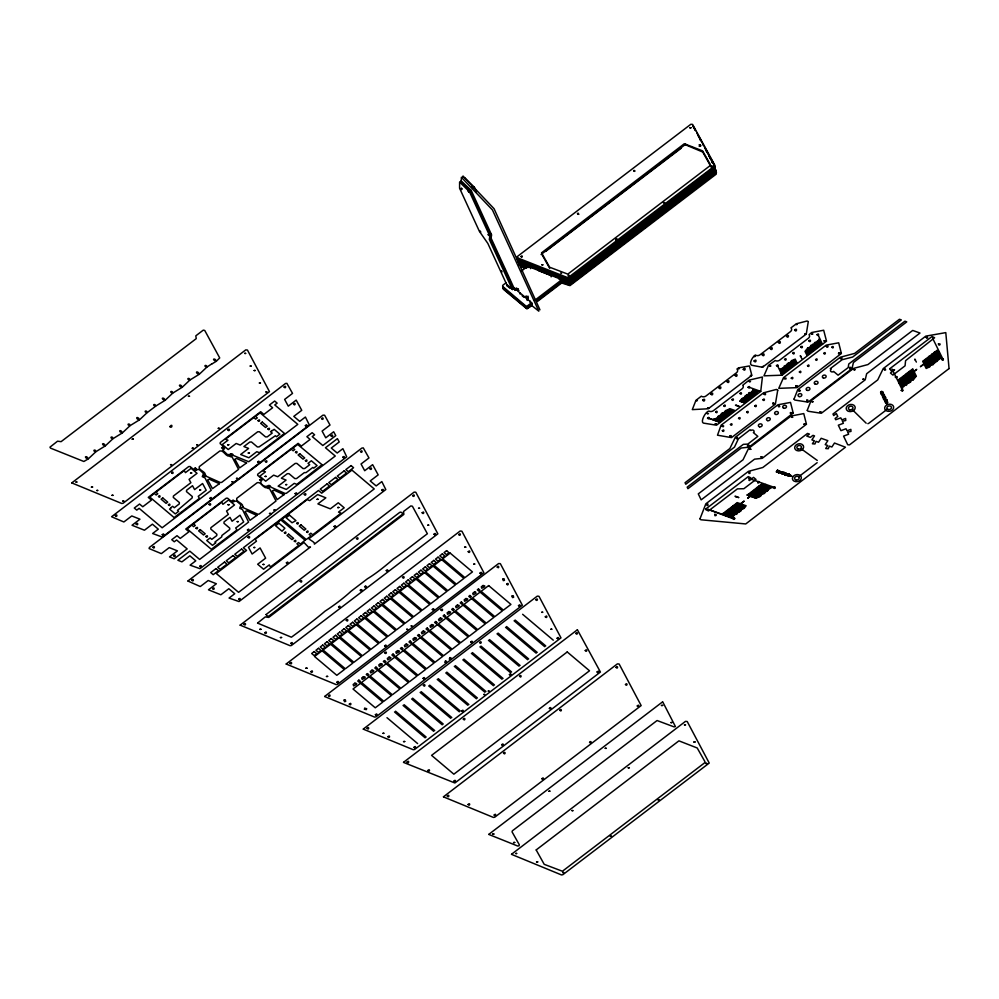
<?xml version="1.0" encoding="UTF-8"?>
<svg xmlns="http://www.w3.org/2000/svg" width="999" height="999" viewBox="0 0 999 999"><rect width="100%" height="100%" fill="white"/><g stroke="black" fill="none" stroke-linecap="round" stroke-linejoin="round"><path stroke-width="1.5" d="M517.332 259.216L517.22 258.516L517.519 259.553M541.883 254.258L542.282 253.521M710.751 166.333L702.759 152.035L685.814 144.942L684.465 145.13M271.516 514.06L199.987 568.681L190.097 565.159L195.779 560.826L189.86 555.819L181.918 561.875L177.872 560.264L189.822 551.148L199.625 559.428L248.601 522.09L242.52 509.627L239.71 508.216L241.009 504.82L236.551 501.048L234.478 501.298A1.923 1.498 -12.4 0 1 231.556 501.548L227.61 498.214L226.236 498.201L185.752 529.045L188.973 531.755L180.245 538.411L177.023 535.689L171.766 539.697L174.251 541.783L176.611 539.984L187.175 548.913L174.213 558.791L169.505 556.905L177.435 550.861L169.243 547.602L161.338 553.633L149.113 548.551L149.413 547.464L322.939 415.172L324.613 415.197L330.007 425.05L322.103 431.081L325.749 437.812L333.666 431.768L335.776 435.639L322.827 445.517L312.25 436.588L314.61 434.79L312.138 432.692L306.88 436.7L310.102 439.423L301.373 446.066L298.152 443.356L257.767 474.15L257.592 475.249L261.638 478.696A1.873 1.461 -12.4 0 1 261.189 480.944C258.903 482.829 264.473 487.949 267.295 486.101A1.873 1.461 -12.4 0 1 270.554 487L285.077 493.469L286.413 493.269L335.264 456.031L325.462 447.752L337.412 438.636L339.223 441.97L331.281 448.027L337.2 453.022L342.882 448.688L346.715 456.868L271.366 513.823M699.225 146.366L699.625 145.692M568.431 279.021L715.134 166.621M774.1 487.574L775.074 487.662L748.576 478.334M460.464 188.774L461.188 189.623M461.263 189.46L460.539 188.611M468.231 191.284L468.943 192.095M469.018 192.033L468.344 191.096M480.007 231.231L480.731 232.168L480.157 231.181M488.174 234.665L488.911 235.552M488.986 235.489L488.274 234.553M885.663 401.898L884.814 401.486L887.249 400.374L885.826 399.812L886.85 399.538L884.377 399.95L885.526 399.937L885.052 401.099L886.687 400.124M461.226 180.931L471.203 190.434L491.608 234.877L491.058 238.087L514.51 289.148M715.009 167.72L715.147 166.758M885.376 401.835L885.738 402.585M503.021 286.663L503.196 288.524L526.373 308.079L527.672 308.054L532.067 304.72L530.894 303.721M640.983 230.344L640.671 228.459L715.746 172.028L716.108 171.091L714.572 168.244M887.087 400.636L887.087 401.511M882.729 392.445C881.555 394.205 880.156 390.334 882.779 392.108M715.197 167.382L714.834 167.894M517.694 258.279L517.357 259.066M800.923 356.206L800.286 355.681L800.411 356.431M915.484 359.64L914.847 359.116L914.959 359.865M736.413 405.219L735.464 405.119L736.163 405.594M503.209 288.224L503.359 289.235L526.935 308.916L532.217 305.419L531.618 302.697L527.884 299.538M640.871 230.02L644.954 227.635M616.058 240.247L616.895 239.972M760.726 391.446L762.424 376.998L749.125 380.119L742.756 385.239A3.484 2.71 -12.4 0 1 742.057 388.823L713.398 410.676A3.484 2.71 -12.4 0 1 708.903 411.051C705.581 411.351 700.187 421.765 703.333 423.089L716.508 425.212L760.751 391.396L749.05 387.212M777.522 470.117L776.348 471.89L777.247 471.79L776.46 471.815L777.547 470.192L778.77 470.829L777.996 470.566M778.845 471.016L779.595 470.854L778.421 472.627L777.497 472.077L778.421 472.515L779.495 470.879M779.208 472.827L780.231 473.189L781.218 471.678L780.294 472.29L779.67 471.128L778.621 472.827M781.455 472.864L782.716 471.753L781.942 472.927C782.479 474.063 779.108 471.503 782.155 473.451M782.629 471.778L782.367 473.139M782.229 474.038L783.241 472.502M782.729 474.075L783.728 472.577L782.03 474.163L783.628 472.602M784.789 473.464L785.838 472.864L784.777 474.463L784.19 473.264M785.339 472.752L784.69 473.801L784.602 472.527M786.288 474.263L785.202 474.625M787.537 475.112L788.174 474.775M787.849 475.337L788.236 474.75L787.474 474.762M788.735 474.001L788.074 474.35M789.123 474.1L788.011 475.774L787.299 475.524M560.414 280.607L569.355 283.604L640.684 229.221M640.796 229.982L569.655 284.216L560.564 281.306M568.419 278.971L567.307 279.221L517.869 259.028M518.968 290.384L517.407 290.534L517.957 289.323M699.7 146.054L700.674 146.004M711.201 167.345L711.975 166.945M790.596 475.986C791.707 473.289 786.225 476.748 790.434 476.148M901.972 390.047L902.634 390.572L892.032 369.018M882.904 395.841L882.154 395.067L884.053 394.255L884.652 395.529L884.015 395.479C883.853 394.742 882.679 395.304 882.954 395.841L882.005 395.017M517.47 258.004L517.27 256.593L690.846 124.276L692.594 124.376L714.76 165.06L714.447 166.121L567.981 277.747L517.607 257.879M714.884 167.795L568.369 279.508L517.844 259.728L517.22 258.716M640.596 229.32L715.896 172.74L714.722 168.943M518.481 262.6L568.906 282.367L715.446 170.717L714.622 167.557M716.058 173.439L716.445 172.64L569.742 284.977L560.714 282.018M715.446 170.717L715.771 169.655M489.935 234.553L490.809 233.891L490.184 233.117M171.016 507.542L172.64 506.306L174.313 507.717L179.271 503.933L179.395 502.559L173.277 497.402L173.414 496.016L190.884 482.704L189.073 479.383L197.04 473.314L191.121 468.306L185.427 472.652L184.291 470.541L155.919 492.182L157.792 493.768L156.169 495.005L154.296 493.419L149.75 497.015L174.101 517.569L199.388 498.426L198.252 496.328L206.206 490.259L202.572 483.528L194.605 489.597L192.507 485.714L186.601 490.222L186.463 491.595L192.308 496.528L192.17 497.902L177.472 510.389L178.621 511.351L175.262 513.911L169.555 509.103L171.291 507.767M272.153 430.444L270.529 431.68L272.203 433.091L267.245 436.875L265.534 436.9L259.415 431.743L257.692 431.78L240.235 445.092L236.176 443.469L228.222 449.538L222.302 444.543L227.984 440.209L225.424 439.185L253.808 417.557L255.682 419.143L257.305 417.907L255.432 416.321L260.14 412.862L284.478 433.429L259.353 452.709L256.793 451.698L248.838 457.767L240.647 454.495L248.601 448.426L243.893 446.553L249.8 442.045L251.511 442.008L257.355 446.94L259.078 446.903L275.362 435.764L276.511 436.725L279.87 434.165L274.163 429.345L272.427 430.681M541.058 254.508L685.689 144.206M505.981 282.842L502.734 285.339L502.634 286.376L525.786 305.956L527.222 306.031L531.618 302.697M521.49 271.029L527.697 266.296L530.257 267.32L530.544 268.631M530.257 267.32L531.243 266.558M518.369 288.898L516.745 290.135L514.348 288.099L512.612 289.423L506.668 284.403L507.23 285.951M515.384 289.722L515.072 290.359M528.271 297.252L526.648 298.489L526.398 297.377L528.021 296.141M529.945 300.949L530.032 302.422M559.015 278.846L559.777 278.259M534.428 300.562L561.625 279.82L562.225 282.555L537.387 301.486M537.075 300.075L561.913 281.144L560.951 280.756M537.237 300.774L562.062 281.843L560.789 281.343M567.719 278.571L568.955 279.171L714.472 168.107M639.822 229.108L640.671 228.933M644.867 225.262L644.105 226.236M818.755 339.136L821.228 344.218M717.769 416.421L723.726 418.544M752.846 389.685L756.88 391.121M780.231 368.806L781.842 372.09M815.271 342.095L817.644 346.953M718.756 415.734L724.65 417.844M720.541 414.398L726.448 416.471M721.44 413.711L727.309 415.809M725.062 410.989L730.906 413.074M725.998 410.277L731.83 412.362M745.004 395.929L750.724 397.964M807.242 348.351L809.565 353.109M811.712 344.905L814.048 349.687M812.612 344.205L814.947 349.001M814.397 342.832L816.745 347.64M715.546 418.631L721.041 420.591M716.42 417.907L721.965 419.892M723.651 412.462L729.145 414.423M741.545 398.738L747.14 400.699M742.432 398.052L748.026 400.012M745.991 395.304L751.623 397.277M749.487 392.532L755.207 394.543M783.915 366.283L786.188 370.929M784.839 365.659L787.087 370.242M786.638 364.298L788.885 368.881M787.549 363.624L789.772 368.194M791.146 360.914L793.368 365.459M792.045 360.239L794.267 364.772M810.064 346.578L812.262 351.061M817.219 341.059L819.43 345.579M818.144 340.422L820.329 344.905M720.154 415.222L725.524 417.182M727.334 409.752L732.704 411.7M751.698 391.308L756.98 393.194M782.292 367.994L784.39 372.302M806.518 349.388L808.666 353.796M809.252 347.415L811.363 351.735M813.698 343.918L815.846 348.326M717.594 417.357L722.864 419.205M728.433 409.178L733.628 411.001M741.083 399.575L746.203 401.411M743.868 397.565L748.925 399.338M744.58 396.803L749.824 398.651M748.263 394.106L753.383 395.941M752.647 390.646L757.479 392.345M781.418 368.718L783.328 372.639M789.485 362.575L791.57 366.833M790.459 362.038L792.469 366.146M793.119 359.902L795.154 364.086M805.706 350.262L807.766 354.483M816.445 342.008L818.543 346.266M729.695 408.616L734.49 410.339M740.446 400.324L745.341 402.073M751.111 392.108L756.106 393.856M783.303 367.57L785.289 371.616M794.105 359.415L796.053 363.411M804.957 351.248L806.88 355.157M795.142 359.028L796.952 362.724M723.701 512.837L733.353 516.283M724.587 512.15L734.327 515.596M725.486 511.476L734.914 514.81M726.385 510.789L736.513 514.398M727.284 510.102L737.362 513.673M728.209 509.39L737.774 512.812M729.083 508.728L739.148 512.3M729.982 508.054L740.034 511.613M730.868 507.367L741.021 510.988M731.768 506.68L741.445 510.114M733.566 505.319L743.593 508.866M734.465 504.632L744.492 508.179M735.364 503.946L744.954 507.342M736.263 503.259L745.616 506.568M737.15 502.584L746.153 505.756M747.976 494.33L757.604 497.739M749.762 492.969L760.027 496.628M750.661 492.282L760.963 495.929M751.56 491.595L761.288 495.067M752.459 490.909L762.412 494.43M753.383 490.209L763.798 493.931M754.257 489.547L764.585 493.206M755.144 488.861L765.484 492.519M756.043 488.174L765.871 491.683M757.841 486.813L768.256 490.497M759.64 485.439L769.617 489.011M760.564 484.74L770.491 488.286M761.425 484.078L772.077 487.874M898.363 379.695L902.584 388.399M899.25 379.008L903.183 387.125M900.149 378.321L904.107 386.476M901.048 377.634L904.882 385.539M901.947 376.96L906.068 385.452M902.846 376.273L906.93 384.715M903.745 375.587L907.641 383.616M904.644 374.9L908.728 383.329M905.531 374.213L909.614 382.642M907.329 372.852L911.263 380.956M908.228 372.165L912.087 380.119M910.027 370.804L914.085 379.195M910.926 370.117L914.822 378.146M911.812 369.43L915.621 377.272M912.711 368.743L916.383 376.298M922.639 361.188L926.185 368.519M923.526 360.502L927.234 368.132M924.425 359.815L928.221 367.632M925.324 359.128L929.282 367.307M926.223 358.454L930.194 366.633M927.122 357.767L930.868 365.497M928.021 357.08L931.842 364.972M929.807 355.719L933.79 363.911M930.706 355.032L934.689 363.236M932.504 353.658L936.488 361.875M933.403 352.972L937.412 361.251M935.201 351.611L939.048 359.54M936.088 350.924L939.922 358.816M936.987 350.237L941.108 358.728M725.149 515.409L744.193 501.061L725.299 515.459M765.684 484.515L747.677 498.239L765.833 484.565M898.713 383.104L916.732 369.368L898.775 383.216M939.247 352.21L920.404 366.72L939.31 352.322M403.646 762.212L577.185 629.932M790.971 475.999L792.669 476.635M798.626 476.785L817.157 462.687M868.893 423.214L887.424 409.115M488.936 834.252L662.462 701.96M942.507 359.153L943.168 359.665L932.567 338.124M521.378 257.243L522.077 257.005M711.613 167.333L712.449 167.345M643.993 225.324L643.294 225.324M569.205 282.193L567.944 282.417M569.805 284.927L568.543 285.152M881.155 391.596L882.666 391.82M568.344 276.211L568.968 276.024M735.664 496.728L734.989 496.241L735.938 496.341M577.772 214.273L578.908 214.298M616.121 239.81L616.858 239.673M782.067 375.187L826.523 341.171L823.688 330.232L811.588 332.53L809.065 334.69A3.484 2.71 -12.4 0 1 808.366 338.274L779.707 360.127A3.484 2.71 -12.4 0 1 775.212 360.502L768.518 365.347L763.948 375.836L782.08 375.187L777.472 365.584M818.006 334.69L822.527 344.418M881.006 393.818L883.054 393.057M882.866 393.531L882.117 393.818M883.765 394.817L883.84 395.554M884.54 396.74L883.303 397.315C886.937 394.243 879.42 397.902 883.74 396.378L882.829 397.902L884.952 397.04M884.714 398.114L885.851 399.188L883.615 399.538L884.714 398.114L883.491 399.125M884.864 398.164L885.701 399.15L883.653 399.463M884.902 401.511L887 400.724M699.862 145.579L700.774 145.629M634.178 171.328L634.852 171.291M578.071 213.961C579.545 212.437 575.899 213.511 578.221 214.136M568.581 276.099C570.491 274.425 566.608 275.2 568.718 275.849M881.568 391.446L882.504 391.645M762.537 367.207L806.268 334.091L808.303 321.541L807.03 321.016L796.465 323.726L790.958 327.847A3.484 2.71 -12.4 0 1 790.446 331.618L760.039 354.795A3.484 2.71 -12.4 0 1 755.319 355.007C752.684 356.556 748.576 363.686 751.535 365.222L762.162 367.207L763.174 366.371L762.162 367.207M712.075 166.933L712.774 167.195M237.65 479.657L309.365 425L305.407 417.033L299.712 421.366L293.806 416.371L301.748 410.314L296.191 400.112L288.274 406.156L284.628 399.425L292.532 393.394L286.9 383.366L285.514 383.479L111.576 516.745L123.864 521.977L131.768 515.946L139.96 519.205L132.03 525.249L144.443 530.219L152.385 524.163L158.304 529.17L152.61 533.503L162.338 537.087L237.475 479.607M212.1 363.673L207.143 366.933C206.343 363.823 202.735 366.158 206.793 367.195L199.425 374.126C197.39 369.967 194.093 372.59 199.063 374.4L190.06 379.945C189.46 376.923 185.514 378.946 189.71 380.219L182.342 387.15C180.532 383.216 176.985 385.502 181.98 387.425L172.977 392.969C172.14 389.885 168.506 392.058 172.627 393.244L165.26 400.174C163.361 396.316 159.915 398.476 164.897 400.449L155.894 405.994C155.032 402.934 151.486 405.182 155.544 406.268L147.365 412.5C146.666 409.49 142.894 411.625 147.003 412.774L139.635 419.705C137.637 415.572 134.328 418.194 139.273 419.98L130.282 425.524C129.62 422.552 125.762 424.55 129.92 425.799L122.552 432.729C120.717 428.821 117.208 431.068 122.203 433.004L113.199 438.549C112.3 435.389 108.804 437.737 112.837 438.823L105.469 445.754C103.571 441.895 100.137 444.056 105.12 446.016L96.116 451.573C95.28 448.501 91.733 450.786 95.754 451.848L88.387 458.778C86.551 454.92 82.954 457.03 88.037 459.041L83.854 461.488L50.499 448.114L49.987 447.14L57.542 441.196L61.089 441.658L196.254 338.624L195.804 335.839L203.259 330.145L204.745 330.457L219.705 357.929L216.508 361.101C214.548 357.23 211.151 359.44 216.146 361.376L212.312 363.711M777.684 471.865L777.746 471.89M462.025 188.961L461.401 188.312M739.148 406.368L736.613 405.457L739.085 406.468M720.316 422.327L708.516 418.119L720.204 422.415M786.013 474.687L784.627 474.862L786.176 475.424L787.237 473.826L785.689 473.276L786.588 474.001L785.589 474.075M784.752 474.388L784.277 472.939L783.016 474.05L784.19 472.277L784.727 473.663M784.764 474.85L786.151 475.349M736.138 496.578L738.686 497.49M736.063 496.678L738.611 497.589M538.449 270.579L550.874 275.537L551.161 276.86M559.065 278.808L561.625 279.82M561.263 282.168L562.225 282.555M559.29 275.2L560.526 275.799M564.11 277.123L565.347 277.722M517.757 259.328L567.145 279.121M518.768 263.911L526.123 266.858M520.392 265.21L526.286 267.57M520.554 265.909L526.436 268.269M521.041 266.758L524.662 268.207M560.963 282.754L569.967 285.627L716.208 174.151L715.946 172.04M403.471 762.387L454.882 782.991L600.424 672.052L577.41 629.795M488.748 834.427L517.669 846.016L519.005 845.816L519.343 844.804L512.037 831.842L512.375 830.831L657.08 720.529L674.038 726.872L675.436 726.56L662.687 701.822M560.564 272.989L561.613 273.426M886.937 401.248L887.899 402.335L885.638 403.184L885.589 402.335M205.22 474.8C206.106 471.703 197.665 469.942 199.276 466.645L219.805 450.999C223.639 449.7 225.524 456.78 229.645 456.181A1.873 1.461 -12.4 0 0 231.219 456.755L232.255 457.23L238.549 469.355L221.728 482.355L220.392 482.554L205.869 476.086A1.873 1.461 -12.4 0 0 205.432 474.95M242.707 506.456C243.619 503.321 235.177 501.66 236.751 498.301L257.28 482.654C261.114 481.356 262.999 488.436 267.12 487.837A1.873 1.461 -12.4 0 0 268.694 488.411L269.73 488.886L276.024 501.011L259.203 514.01L257.942 514.235L243.344 507.742A1.873 1.461 -12.4 0 0 242.919 506.605M788.898 476.211L790.434 476.198L788.848 476.098M517.957 261.076L568.681 280.919L715.147 169.306L714.884 167.195M539.947 309.827L494.068 208.716L463.024 176.024L462.837 177.347M880.831 392.894L882.691 392.532L880.806 392.807M800.761 448.501L817.282 460.452M527.809 297.789L526.086 295.954L526.398 297.377M526.648 298.489L517.981 291.184C518.906 289.385 514.435 285.614 516.745 290.135M522.115 295.729L524.088 297.402M530.968 303.221L531.905 304.008L527.509 307.342L526.223 307.367L502.922 287.687M531.043 304.433L532.217 305.419M531.443 305.269L538.811 311.176L492.445 209.952L461.401 177.26L461.226 181.631M508.179 286.763L510.177 288.436M522.627 614.285L553.271 640.172M515.097 620.029L545.754 645.916M514.085 620.804L544.73 646.69M506.568 626.535L537.212 652.422M505.544 627.31L536.188 653.196M498.026 633.054L528.671 658.94M497.002 633.828L527.647 659.715M489.485 639.56L520.129 665.446M488.461 640.334L519.105 666.221M480.944 646.078L511.588 671.965M479.92 646.84L510.564 672.727M472.402 652.584L503.046 678.471M471.378 653.358L502.022 679.245M463.861 659.09L494.505 684.977M462.837 659.864L493.494 685.751M455.319 665.609L485.964 691.495M454.295 666.383L484.952 692.27M446.778 672.115L477.422 698.001M445.754 672.889L476.411 698.776M438.236 678.633L468.881 704.52M437.225 679.407L467.869 705.282M429.695 685.139L460.339 711.026M428.683 685.913L459.328 711.8M421.153 691.645L451.798 717.532M420.142 692.419L450.786 718.306M412.612 698.164L443.256 724.05M411.6 698.938L442.245 724.824M404.071 704.67L434.715 730.556M403.059 705.444L433.703 731.33M395.529 711.188L426.173 737.075M394.518 711.962L425.162 737.836M386.988 717.694L417.632 743.581M465.372 178.509L464.86 178.147L474.188 187.175L476.523 191.995M472.49 187.088L471.953 186.563L473.626 188.262L473.026 187.612M517.981 261.663L568.831 281.631L715.296 170.005L715.034 167.894M852.06 409.39L866.158 423.189M473.951 186.913L474.612 187.837M692.806 125.612L695.379 130.295M527.472 300.037L527.41 299.001M470.217 189.66L470.841 190.434M461.238 188.287L461.863 189.061M489.835 233.554L490.447 234.34M788.723 475.899C790.184 474.3 790.371 474.026 788.735 476.036M693.031 126.236L695.466 130.694M541.97 254.595L544.393 258.878M544.867 259.74L549.712 268.306M881.755 394.193L883.241 394.293L883.116 392.932L880.856 393.781L881.867 394.143M696.99 133.229L701.048 140.709M701.847 142.145L703.483 145.18M704.283 146.616L709.34 155.931M709.902 156.93L710.489 158.029M711.051 159.041L713.348 163.274M713.898 164.286L714.485 165.384M697.889 135.115L699.525 138.137M700.324 139.573L701.136 141.109M702.747 144.043L703.571 145.579M705.194 148.551L707.142 152.135M707.704 153.134L708.291 154.233M708.853 155.232L709.427 156.331M709.989 157.343L713.436 163.674M713.998 164.685L715.222 167.095M699.675 138.836L700.486 140.322M706.156 150.749L707.304 152.847M709.59 157.043L710.152 158.092M710.726 159.141L711.3 160.19M711.875 161.239L712.437 162.288M713.586 164.385L714.16 165.434M714.735 166.483L714.984 168.594L568.531 280.207L517.519 260.027M708.603 155.644L709.165 156.693M709.74 157.742L710.314 158.791M711.613 161.601L712.187 162.65M714.647 169.231L715.371 170.554M715.796 171.328L716.37 172.377M915.259 360.04L916.383 362.075M883.378 395.629L882.666 395.229L883.029 395.854M885.451 400.062L884.989 401.223M800.699 356.606L801.822 358.641M492.882 243.906L494.58 247.615M497.977 255.007L499.675 258.704M504.208 268.569L506.468 273.501M506.98 274.613L507.492 275.736M509.028 279.083L509.54 280.195M510.064 281.318L510.576 282.43M510.851 283.042L511.301 284.028M513.236 288.936L490.184 238.749L490.709 235.452L470.329 191.096L460.564 181.418L460.352 182.293M512.375 289.598L489.323 239.423L489.872 236.201L469.468 191.758L459.602 182.068L459.59 188.237L479.37 231.293L487.849 243.444L507.529 286.301M501.56 270.754L502.072 271.865M527.547 299.076L527.922 300.424L527.522 297.827L527.822 299.151M527.484 299.038L527.847 300.387L527.335 297.989M527.297 298.901L527.647 300.262L527.16 298.264M527.21 298.788L527.547 300.162M527.172 298.713L527.497 300.1M681.306 148.152L545.629 251.436M527.697 266.296L527.984 267.607M527.897 299.101L527.859 297.677M519.842 292.744L520.129 294.068M514.897 288.561L515.259 290.234M514.348 288.099L514.635 289.423M527.197 298.189L527.46 299.575L527.235 298.114M527.397 297.927L527.622 299.3M527.46 297.877L527.684 299.25L527.522 297.827M518.993 264.922A4.558 1.461 52.7 0 1 519.08 265.235M803.358 445.729A4.52 3.521 -12.4 0 1 798.676 450.886A4.52 3.521 -12.4 0 1 795.391 445.704A4.52 3.521 -12.4 0 1 803.009 445.167M800.723 475.986A4.52 3.521 -12.4 0 1 797.214 481.643A4.52 3.521 -12.4 0 1 792.731 477.135A4.52 3.521 -12.4 0 1 800.236 475.499M868.306 423.564A1.936 1.511 -12.4 0 1 867.844 423.676M847.814 411.014A4.558 3.546 -12.4 0 1 848.888 404.895A4.558 3.546 -12.4 0 1 855.206 407.817A4.558 3.546 -12.4 0 1 848.488 411.326M885.701 410.352A4.558 3.546 -12.4 0 1 888.136 404.37A4.558 3.546 -12.4 0 1 893.568 408.229A4.558 3.546 -12.4 0 1 886.288 410.764M734.54 518.531L733.828 518.968L707.979 509.34L734.54 518.568M203.659 473.538L202.273 476.66L205.02 477.922L211.226 490.309L162.138 527.772L139.123 508.329L136.763 510.127L134.291 508.041L139.548 504.033L142.77 506.755L151.486 500.099L148.277 497.39L188.674 466.595L190.047 466.508L194.081 469.892A1.923 1.498 -12.4 0 0 197.003 469.717L199.163 469.443L203.659 473.588M223.114 450.549L227.61 454.695L229.82 454.445A1.873 1.461 -12.4 0 1 233.079 455.344L248.726 461.738L297.789 424.375L274.775 404.932L277.135 403.134L274.663 401.036L269.405 405.045L272.615 407.767L263.898 414.41L260.677 411.7L220.292 442.495L220.117 443.593L224.163 447.04A1.873 1.461 -12.4 0 1 223.714 449.288L223.127 450.499M71.766 482.904L121.703 503.459L123.052 503.271L269.468 391.62L247.44 350.037L245.754 349.887L71.766 482.904M187.962 581.056L200.287 586.538L208.204 580.506L216.383 583.766L208.466 589.81L220.866 594.78L228.821 588.723L234.74 593.731L229.046 598.064L239.023 601.548L310.477 546.965L308.629 547.39L303.983 542.482L238.574 592.332L216.296 573.513L246.553 550.449L243.344 547.739L318.469 490.459L321.69 493.181L351.948 470.117L374.225 488.936L308.841 538.773C310.289 540.247 315.497 542.482 314.385 544.13L385.801 489.56L381.83 481.593L376.148 485.926L370.229 480.931L378.171 474.875L372.627 464.672L364.697 470.716L361.051 463.986L368.968 457.954L363.274 447.902L361.888 448.076L187.974 580.943M219.368 483.703L212.487 488.661L207.667 479.92L209.291 479.183L219.368 483.703M240.147 625.137L290.085 645.691L291.421 645.491L437.849 533.841L415.784 492.22L414.135 492.12L240.147 625.137M246.578 462.962L239.648 467.894L234.877 459.178L236.501 458.441L246.578 462.962M256.855 515.372L249.975 520.317L245.142 511.575L246.778 510.839L256.855 515.422M257.592 623.114L291.421 637.212C302.647 628.883 314.036 620.541 325.075 611.138C333.753 605.494 343.531 598.239 350.911 591.371L367.457 578.758C376.361 573.364 385.414 565.896 393.306 559.178C405.369 550.986 416.171 542.132 427.372 533.753L412.387 506.218L410.839 505.931L403.496 511.513L403.883 514.385L268.731 617.419L265.272 616.907L257.592 623.064M284.066 494.617L277.185 499.575L272.352 490.834L273.988 490.097L284.066 494.68M286.201 664.035L336.139 684.59L337.475 684.39L483.903 572.739L461.9 531.206L460.177 531.018L286.201 663.973M324.675 696.528L374.613 717.082L375.949 716.882L522.365 605.232L500.337 563.648L498.601 563.548L324.687 696.415M363.299 729.145L413.236 749.712L414.573 749.512L560.988 637.861L538.961 596.278L537.275 596.141L363.311 729.045M443.456 796.865L493.394 817.419L494.73 817.219L641.158 705.581L619.13 663.998L617.382 663.885L443.456 796.815M511.525 854.357L561.463 874.924L562.812 874.724L709.228 763.074L687.2 721.49L685.451 721.39L511.538 854.257M949.05 368.569L849.487 444.892L847.726 444.767L843.568 436.113L848.651 434.215L847.664 432.167L850.986 431.406L850.873 429.358L847.015 430.806L846.028 428.758L840.946 430.656L838.323 425.199L843.406 423.301L842.419 421.253L845.753 420.492L845.629 418.444L841.77 419.892L840.783 417.844L835.713 419.742L835.102 418.481L837.761 416.446L836.363 413.536L833.703 415.559L832.966 414.023L877.721 379.907L883.241 368.581L925.786 336.139L945.791 332.617L949.05 368.569M699.974 518.906L700.861 519.767L745.741 523.951L845.454 447.215L834.49 443.032L831.867 447.003L829.37 446.116L828.246 448.738L825.711 448.539L827.709 445.517L825.211 444.63L827.834 440.659L821.178 438.274L818.543 442.245L816.058 441.358L814.934 443.981L812.387 443.781L814.385 440.759L811.887 439.872L814.522 435.901L812.974 435.339L810.314 437.375L806.767 436.101L809.415 434.078L807.542 433.404L762.824 467.495L748.438 471.353L705.856 503.796L699.987 518.818M880.594 392.332L881.068 391.608L880.594 392.282M541.595 252.872L549.6 267.208L567.807 274.126L710.127 165.634L710.401 164.673L702.584 150.849L684.315 143.731L541.595 252.797M536.201 849.987L544.205 864.322L562.412 871.24L704.732 762.749L704.969 761.725L697.215 747.989L678.92 740.846L536.201 849.912M75.974 482.067L77.123 482.042L75.999 481.98M91.433 487.125L92.57 487.05L91.433 487.125M96.816 490.521L97.952 490.447L96.816 490.472M112.05 495.342L113.187 495.317L112.075 495.254M115.36 515.671C117.133 518.256 117.782 512.986 115.36 515.671M122.877 501.086L124.013 501.061L122.889 500.986M132.218 439.198L133.367 439.123L132.218 439.198M136.189 524.113C138.249 526.598 138.312 521.416 136.189 524.113M152.847 547.327C154.508 549.9 155.382 544.755 152.859 547.24M158.504 496.491C160.489 499.05 160.652 493.756 158.504 496.491M162.25 534.677C164.036 537.275 164.673 532.005 162.25 534.677M169.855 426.673C172.477 429.233 172.765 422.54 169.867 426.61M168.406 504.857C170.592 507.28 170.305 502.222 168.419 504.782M170.567 464.722L171.716 464.697L170.592 464.635M171.603 472.789C173.838 475.262 173.351 470.079 171.603 472.789M173.676 555.769C175.587 558.279 175.861 553.196 173.689 555.694M188.461 396.316L189.61 396.241L188.474 396.266M187.15 528.946L211.338 549.275L236.863 530.082L235.727 527.984L243.694 521.915L240.047 515.184L232.08 521.253L229.982 517.37L224.076 521.878L223.938 523.251L229.782 528.184L229.645 529.557L221.89 535.476L221.753 536.85L214.947 542.045L215.821 542.782L212.462 545.342L206.756 540.521L210.115 537.962L211.788 539.373L216.746 535.601L216.883 534.215L210.764 529.058L210.889 527.684L228.359 514.373L226.548 511.038L234.515 504.97L228.596 499.975L222.902 504.308L221.766 502.197L193.394 523.838L195.267 525.424L193.644 526.66L191.771 525.074L187.15 528.946M190.547 473.076L191.683 473.002L190.547 473.076M192.27 448.251L193.219 448.189L192.27 448.251M191.796 580.219C193.556 582.767 194.256 577.609 191.808 580.144M196.766 444.83L197.715 444.767L196.766 444.792M195.979 528.146C197.765 530.719 198.501 525.449 195.979 528.146M199.725 490.022L200.861 489.997L199.75 489.935M199.738 566.346C201.511 568.893 202.185 563.686 199.75 566.258M205.881 536.513C207.567 539.073 208.516 533.903 205.894 536.438M209.091 504.445C210.851 507.03 211.513 501.785 209.091 504.445M209.952 498.314C211.988 500.774 212.175 495.641 209.965 498.239M212.625 588.673C214.523 591.208 214.835 586.038 212.637 588.598M218.269 428.359L219.418 428.334L218.294 428.271M227.847 429.92C229.545 432.492 230.319 427.36 227.859 429.832M227.647 444.792L228.783 444.73L227.647 444.792M228.022 504.732L229.171 504.67L228.022 504.732M232.043 481.843L232.992 481.78L232.043 481.805M232.405 500.524L233.629 500.449L232.405 500.524M236.526 478.421L237.475 478.359L236.538 478.384M237.2 521.678L238.336 521.653L237.225 521.59M244.705 353.446L245.854 353.421L244.73 353.346M240.896 507.692L242.108 507.667L240.921 507.592M238.686 599.238C240.534 601.81 241.046 596.49 238.686 599.238M250.212 366.084L251.348 366.059L250.225 365.996M248.264 453.022L249.413 452.947L248.264 453.022M243.981 624.3C245.742 626.897 246.403 621.628 243.981 624.3M247.44 529.982C249.4 532.479 249.675 527.36 247.452 529.895M248.039 537.35C249.738 539.91 250.624 534.727 248.052 537.275M254.158 370.567L255.294 370.504L254.158 370.529M253.833 547.552L254.982 547.477L253.846 547.502M258.017 420.629C259.84 423.176 260.502 417.957 258.017 420.629M259.39 383.029L260.527 382.967L259.39 382.992M257.655 461.963C259.59 464.473 259.84 459.353 257.667 461.875M259.615 479.782L260.839 479.707L259.615 479.782M265.971 391.995L267.108 391.97L265.996 391.908M259.815 629.345L260.951 629.283L259.815 629.345M265.334 461.575C267.045 464.123 267.869 458.966 265.347 461.488M265.122 476.448L266.271 476.423L265.147 476.361M263.012 564.497L264.161 564.472L263.037 564.398M267.919 428.996C269.58 431.568 270.492 426.423 267.932 428.921M268.107 486.95L269.318 486.875L268.107 486.95M264.81 632.754C266.633 635.314 267.257 630.057 264.81 632.754M266.096 614.597L267.507 616.171L268.968 616.033L402.16 514.51C403.471 513.349 400.811 511.426 399.687 512.412L266.121 614.497M269.518 513.498L270.467 513.436L269.518 513.498M274.001 510.077L274.95 510.014L274.001 510.077M284.091 387.038C285.864 389.635 286.513 384.365 284.091 387.038M281.93 519.18L306.243 539.497L311.064 536.013L309.178 534.428L310.801 533.191L312.687 534.777L341.059 513.149L338.499 512.125L344.193 507.792L338.274 502.797L330.319 508.853L317.882 503.896L325.849 497.839L317.657 494.567L309.69 500.636L307.143 499.612L281.93 519.18M280.432 637.574L281.568 637.499L280.432 637.574M285.739 484.677L286.888 484.602L285.751 484.627M284.403 532.729C286.201 535.314 286.738 530.082 284.403 532.729M286.388 562.874C288.174 565.397 288.911 560.227 286.401 562.799M293.544 404.17C295.254 406.718 296.104 401.586 293.556 404.083M295.504 452.285C297.252 454.882 297.927 449.612 295.504 452.285M295.13 493.618C296.765 496.203 297.752 491.033 295.142 493.531M290.022 663.199C291.845 665.759 292.507 660.526 290.022 663.199M290.871 643.319C292.695 645.903 293.231 640.659 290.871 643.319M294.293 541.096C296.316 543.556 296.453 538.486 294.305 541.021M296.666 523.376C298.526 525.924 299.151 520.591 296.666 523.376M300.224 581.43C302.272 583.94 302.247 578.758 300.224 581.43M305.357 425.599C307.267 428.109 307.767 422.864 305.357 425.599M304.283 494.48C306.106 497.04 306.705 491.745 304.283 494.48M305.394 460.651C307.093 463.211 307.879 458.116 305.407 460.576M305.032 540.172L300.412 544.13L298.526 542.544L296.915 543.781L298.788 545.367L270.417 567.007L269.268 564.897L263.586 569.23L257.667 564.235L265.622 558.166L260.09 547.952L252.135 554.02L248.489 547.29L256.443 541.221L255.307 539.123L280.844 519.93L305.032 540.172M306.568 531.743C308.329 534.328 308.991 529.058 306.568 531.743M305.856 668.244L307.005 668.181L305.856 668.244M310.864 671.653C312.637 674.225 313.374 668.918 310.864 671.653M317.083 499.338L318.231 499.263L317.095 499.288M321.578 418.693C323.639 421.141 323.713 416.046 321.591 418.618M322.04 464.71L296.828 484.378L294.268 483.354L286.313 489.423L278.122 486.151L286.089 480.082L281.368 478.209L287.275 473.701L288.998 473.663L294.83 478.596L296.553 478.558L304.308 472.639L306.031 472.602L312.837 467.42L313.711 468.156L317.07 465.596L311.363 460.776L308.017 463.336L309.678 464.747L304.72 468.531L303.009 468.568L296.89 463.399L295.167 463.436L277.71 476.748L273.651 475.124L265.697 481.193L259.777 476.198L265.459 471.865L262.912 470.841L291.283 449.213L293.169 450.799L294.78 449.562L292.907 447.977L297.727 444.493L322.04 464.71M331.019 435.826C332.842 438.336 333.516 433.166 331.031 435.751M326.486 676.473L327.622 676.398L326.486 676.473M328.496 695.704C330.507 698.201 330.694 692.956 328.496 695.704M334.091 526.523C335.951 529.058 336.363 523.913 334.103 526.436M337.699 507.554L338.848 507.492L337.699 507.554M342.832 457.255C344.505 459.827 345.367 454.695 342.844 457.167M338.574 606.955C340.534 609.44 340.809 604.358 338.586 606.88M336.925 682.217C338.986 684.715 339.073 679.482 336.925 682.217M346.266 620.329C348.139 622.864 348.564 617.719 346.278 620.254M349.325 704.145C350.986 706.73 351.873 701.56 349.338 704.07M356.468 538.561C358.166 541.121 358.941 536.001 356.481 538.473M360.527 451.598C362.287 454.158 362.987 448.976 360.539 451.523M369.967 468.731C371.765 471.316 372.315 466.046 369.967 468.731M367.12 728.321C368.881 730.906 369.543 725.661 367.12 728.321M381.793 490.159C383.504 492.707 384.353 487.562 381.805 490.072M375.387 714.71C377.247 717.257 377.797 712.05 375.387 714.71M386.276 570.591C388.211 573.114 388.424 568.006 386.288 570.516M384.615 645.854C386.338 648.463 387.113 643.169 384.615 645.854M384.74 652.822C386.551 655.332 387.3 650.224 384.752 652.747M382.954 733.366L384.103 733.291L382.967 733.316M387.949 736.775C389.585 739.347 390.522 734.203 387.962 736.688M402.51 577.447C404.133 580.044 405.144 574.862 402.522 577.372M406.705 629.37L407.654 629.358L406.718 629.295M403.571 741.595L404.72 741.52L403.571 741.595M412.712 495.679C414.473 498.276 415.134 493.007 412.712 495.679M411.188 625.961L412.137 625.936L411.213 625.874M407.08 762.075C408.791 764.622 409.665 759.49 407.093 762M418.581 508.316L419.73 508.241L418.593 508.266M414.011 747.339C415.846 749.912 416.446 744.605 414.011 747.339M422.152 512.812C423.863 515.359 424.737 510.227 422.165 512.724M427.759 525.262L428.908 525.187L427.772 525.212M423.089 678.358C424.85 680.943 425.524 675.661 423.089 678.358M423.364 685.451C425.299 687.949 425.661 682.829 423.376 685.376M433.978 534.24C435.876 536.75 436.376 531.505 433.978 534.24M432.317 609.49C434.39 611.987 434.428 606.78 432.317 609.49M427.909 770.529C429.595 773.101 430.444 767.944 427.922 770.441M440.984 609.952C442.694 612.549 443.481 607.255 440.984 609.952M447.29 796.041C449.051 798.626 449.712 793.356 447.29 796.041M458.753 534.577C460.576 537.125 461.238 531.905 458.753 534.577M453.971 781.093C455.994 783.616 456.043 778.408 453.971 781.093M464.635 547.215L465.771 547.14L464.635 547.215M461.713 710.976C463.511 713.561 464.073 708.328 461.713 710.976M468.206 551.71C469.88 554.295 470.704 549.125 468.219 551.623M463.324 719.205C465.084 721.753 465.809 716.583 463.336 719.118M470.791 641.995C472.589 644.58 473.151 639.323 470.791 641.995M473.813 564.16L474.95 564.085L473.826 564.11M468.119 804.482C469.867 807.067 470.541 801.822 468.119 804.482M480.019 573.126C481.893 575.661 482.492 570.404 480.019 573.126M479.607 642.569C481.53 645.104 481.993 639.81 479.607 642.569M483.803 694.492L484.752 694.442L483.803 694.455M488.286 691.071L489.235 691.021L488.286 691.033M497.227 567.07C499.475 569.517 499.063 564.335 497.227 567.07M492.744 834.103L493.881 834.028L492.744 834.103M494.18 815.059C496.153 817.607 496.328 812.324 494.18 815.059M506.68 584.203C508.391 586.8 509.178 581.505 506.68 584.203M501.673 744.73C503.321 747.314 504.22 742.145 501.685 744.655M503.533 753.159C505.294 755.706 506.006 750.561 503.546 753.084M521.128 256.418L522.277 256.343L521.128 256.418M509.415 674.612C511.426 677.122 511.625 671.865 509.415 674.612M518.493 605.631C520.342 608.166 520.966 602.859 518.493 605.631M513.573 842.557L514.71 842.482L513.573 842.557M519.567 676.323C521.565 678.858 521.678 673.626 519.567 676.323M515.734 853.533L516.883 853.458L515.746 853.483M541.957 264.86L543.106 264.785L541.97 264.81M535.851 599.7C537.612 602.285 538.274 597.027 535.851 599.7M541.733 612.337L542.869 612.262L541.733 612.287M536.563 861.975L537.712 861.9L536.563 861.975M545.304 616.82C547.415 619.293 547.452 614.048 545.304 616.82M541.883 778.696C543.731 781.243 544.28 776.011 541.883 778.696M550.911 629.283L552.047 629.258L550.924 629.183M549.375 708.366C551.123 710.901 551.898 705.769 549.388 708.291M548.988 791.233L550.124 791.158L548.988 791.183M557.117 638.249C559.19 640.746 559.078 635.614 557.117 638.249M559.777 710.289C561.8 712.737 561.975 707.617 559.79 710.202M562.624 872.552L563.773 872.477L562.637 872.502M575.811 633.453C577.522 636.001 578.384 630.856 575.824 633.366M571.977 810.651L573.126 810.626L572.002 810.564M585.252 650.574C587.275 653.121 587.3 647.864 585.252 650.574M589.585 742.332C591.333 744.929 592.02 739.647 589.585 742.332M597.077 672.002C598.826 674.537 599.675 669.33 597.09 671.927M615.721 239.073L616.87 238.998L615.721 239.073M605.232 748.351L606.368 748.326L605.244 748.263M610.327 836.188L611.475 836.113L610.339 836.138M616.021 667.407C617.994 669.954 618.156 664.697 616.021 667.407M633.616 170.667L634.752 170.642L633.641 170.567M625.461 684.54C627.422 687.012 627.697 681.93 625.474 684.465M628.221 767.781L629.37 767.707L628.221 767.781M637.275 705.968C639.348 708.453 639.385 703.271 637.275 705.968M663.423 202.71L664.56 202.635L663.423 202.71M658.029 799.824L659.178 799.749L658.041 799.774M661.475 705.481L662.612 705.406L661.475 705.481M689.859 127.785L690.996 127.722L689.859 127.785M670.916 722.602L672.052 722.577L670.941 722.514M699.312 144.917L700.449 144.892L699.325 144.818M684.465 724.899L685.614 724.837L684.477 724.862M696.178 400.587L697.389 400.562L696.203 400.487M711.126 166.346L712.262 166.271L711.126 166.346M693.918 742.032L695.054 741.957L693.918 742.032M707.292 413.636L708.503 413.561L707.292 413.586M707.579 408.191L708.791 408.116L707.592 408.141M707.529 418.181C709.352 420.704 710.002 415.547 707.542 418.106M715.259 423.838L716.483 423.813L715.284 423.738M715.634 412C717.569 414.523 717.819 409.403 715.646 411.925M705.731 763.461L706.867 763.386L705.744 763.411M722.339 430.694C724.038 433.266 724.812 428.134 722.352 430.619M723.738 405.819C725.823 408.304 725.923 403.034 723.738 405.819M730.444 424.513C732.267 427.072 732.879 421.828 730.444 424.513M731.855 399.65C733.478 402.235 734.44 397.053 731.867 399.563M738.161 368.581L739.385 368.556L738.186 368.481M738.548 418.331C740.359 420.891 740.996 415.634 738.548 418.331M739.959 393.469C741.932 396.004 742.095 390.746 739.959 393.469M746.665 412.15C748.376 414.735 749.125 409.578 746.678 412.075M748.064 387.287C749.75 389.86 750.561 384.74 748.076 387.212M749.275 381.618L750.499 381.543L749.287 381.568M750.474 375.499L751.211 375.936L751.772 375.124L749.4 365.959L738.648 367.869L736.95 369.018A3.484 2.71 -12.4 0 1 736.438 372.789L706.031 395.966A3.484 2.71 -12.4 0 1 701.31 396.191L695.928 400.362L692.295 409.627L708.303 408.766L751.685 375.424L750.474 375.499M749.6 449.325L750.823 449.25L749.6 449.325M754.058 356.468L755.281 356.381L754.058 356.468M754.769 405.969C756.63 408.529 757.13 403.259 754.769 405.969M758.154 391.146L759.365 391.071L758.166 391.096M761.001 456.93L762.225 456.905L761.026 456.83M762.874 399.8C764.797 402.297 765.172 397.165 762.886 399.712M769.73 366.034L770.941 365.959L769.73 365.984M776.46 365.634C778.171 368.206 778.933 363.074 776.473 365.559M781.131 373.638L782.342 373.564L781.131 373.638M784.577 359.453C786.388 362.025 786.987 356.73 784.577 359.453M791.27 378.146C793.181 380.669 793.681 375.412 791.27 378.146M792.682 353.271C794.605 355.781 794.979 350.637 792.694 353.196M791.595 417.32L792.806 417.295L791.62 417.22M796.053 324.45L797.264 324.375L796.053 324.45M799.375 371.965C801.448 374.463 801.335 369.318 799.375 371.965M800.786 347.09C802.622 349.638 803.296 344.33 800.786 347.09M804.932 333.978L806.143 333.903L804.932 333.978M803.895 424.225L805.107 424.15L803.895 424.225M807.492 365.784C809.552 368.231 809.627 363.124 807.504 365.709M808.89 340.909C810.626 343.481 811.413 338.261 808.903 340.834M811.712 334.028L812.936 333.953L811.725 333.978M811.975 401.773L813.198 401.698L811.987 401.723M815.596 359.603C817.344 362.187 818.019 356.943 815.596 359.603M816.995 334.74C818.705 337.287 819.58 332.13 817.007 334.653M819.954 411.988L821.166 411.963L819.979 411.888M824.013 340.946L825.224 340.921L824.038 340.846M823.7 353.421C825.424 355.944 826.36 350.786 823.713 353.346M831.805 347.24C833.828 349.775 833.878 344.543 831.805 347.24M853.97 369.767L855.181 369.692L853.97 369.717M862.836 379.295L864.06 379.22L862.849 379.245M793.206 413.049L748.988 447.152L741.32 447.989L687.924 488.686L687.187 487.15L743.331 444.355L747.839 444.08L757.816 436.363L753.371 432.617A1.923 1.498 -12.4 0 0 753.608 430.444A1.923 1.498 -12.4 0 0 750.898 430.519L750.037 429.795L738.373 438.811L734.477 447.127L685.789 484.24L685.052 482.704L729.857 448.539L735.351 437.237L777.909 404.795L790.521 402.41L793.206 413.049M806.443 424.225L762.225 458.329L754.557 459.165L701.161 499.862L698.289 493.881L743.044 459.765L748.563 448.439L791.108 415.996L803.758 413.586L806.443 424.225M841.37 353.446L797.027 387.637L778.758 388.349L783.491 377.659L826.173 345.13L838.685 342.807L841.37 353.446M901.235 390.384C903.059 393.057 903.883 387.587 901.235 390.384M941.77 359.478C943.793 362.113 944.03 356.718 941.77 359.478M777.721 390.222L775.374 404.145L731.493 437.612L717.494 435.202L721.078 425.237L763.611 392.807L776.448 389.41L777.721 390.222M794.018 399.15L794.792 400.05L808.079 402.11L851.985 368.631L853.421 362.525L906.78 321.865L904.907 321.191L848.763 363.986L848.188 367.582L838.074 375.187L833.628 371.428A1.923 1.498 -12.4 0 1 830.918 371.516A1.923 1.498 -12.4 0 1 831.156 369.343L830.294 368.619L842.12 359.727L852.659 357.03L901.348 319.917L899.475 319.255L854.657 353.396L840.284 357.242L797.726 389.697L794.043 399.063M807.254 410.327L808.029 411.226L821.315 413.286L865.221 379.807L866.657 373.713L920.004 333.042L912.711 330.432L867.931 364.56L853.546 368.406L810.963 400.874L807.254 410.327M702.684 400.149C704.707 403.509 705.881 396.853 702.684 400.149M710.789 393.968C712.924 397.29 713.798 390.746 710.789 393.968M718.905 387.787C720.841 391.108 722.165 384.665 718.918 387.687M727.01 381.606C729.12 384.94 730.057 378.359 727.01 381.606M735.114 375.424C737.212 378.758 738.149 372.202 735.114 375.424M743.219 369.243C745.329 372.577 746.241 365.984 743.219 369.243M705.981 508.841L705.893 509.702L708.453 510.939L737.412 488.861L743.855 488.723L756.006 479.458L753.533 477.36L749.362 480.544L748.875 480.119L750.811 477.847L748.251 476.623L705.981 508.841M889.784 368.718L891.183 370.841L894.605 369.817L890.434 373.002L892.919 375.087L905.069 365.821L905.581 360.664L934.614 337.737L932.055 336.501L889.784 368.718M754.07 360.976C756.093 364.323 757.217 357.729 754.07 360.976M762.175 354.795C764.335 358.117 765.159 351.586 762.175 354.795M770.291 348.614C772.239 351.923 773.538 345.529 770.304 348.514M778.396 342.432C780.431 345.779 781.518 339.185 778.396 342.432M786.5 336.251C788.423 339.585 789.784 333.129 786.525 336.163M794.605 330.07C796.74 333.391 797.589 326.873 794.605 330.07M786.825 474.9L788.036 475.849L789.21 474.075L786.862 474.762M733.066 518.556C734.59 521.328 735.826 516.021 733.091 518.481M773.601 487.662C775.137 490.422 776.36 485.127 773.626 487.574M736.213 437.687L736.8 438.923L737.737 438.573L737.15 437.35L736.213 437.687M747.614 445.292L747.452 446.078L749.138 446.178L749.312 445.379L747.614 445.292M778.209 405.681L778.795 406.905L779.72 406.568L779.133 405.332L778.209 405.681M784.377 378.097L784.215 378.883L785.901 378.971L786.076 378.184L784.377 378.097M795.778 385.689L796.378 386.925L797.302 386.576L797.477 385.789L795.778 385.689M790.509 412.599L790.334 413.386L792.032 413.474L792.195 412.687L790.509 412.599M826.373 346.079L826.96 347.315L827.884 346.965L828.059 346.178L826.373 346.079M838.673 352.997L838.498 353.783L840.196 353.883L839.597 352.647L838.673 352.997M884.127 369.018L884.714 370.242L885.651 369.892L885.064 368.668L884.127 369.018M895.529 376.623L895.366 377.41L897.052 377.497L897.214 376.71L895.529 376.623M926.123 337.013L926.71 338.236L927.634 337.887L927.047 336.663L926.123 337.013M938.423 343.918L939.01 345.154L939.934 344.805L940.109 344.018L938.423 343.918M344.118 700.062L344.493 701.673L345.691 701.398L345.304 699.787L344.118 700.062M364.735 708.291L364.335 709.228L366.308 709.615L366.708 708.678L364.735 708.291M502.884 579.033L503.271 580.631L504.458 580.357L504.083 578.758L502.884 579.033M512.062 595.978L512.45 597.577L513.636 597.302L513.261 595.704L512.062 595.978M722.19 425.499L721.715 426.223L723.214 426.76L723.688 426.036L722.19 425.499M730.169 435.714L729.695 436.438L731.193 436.975L731.156 435.614L730.169 435.714M764.185 393.481L763.711 394.218L765.197 394.755L765.684 394.018L764.185 393.481M773.064 403.009L773.089 404.37L774.075 404.27L774.562 403.546L773.064 403.009M706.917 504.108L706.942 505.469L707.929 505.369L707.904 504.008L706.917 504.108M714.884 514.323L714.922 515.684L715.908 515.584L716.383 514.86L714.884 514.323M798.838 389.947L798.863 391.308L799.862 391.221L800.336 390.484L798.838 389.947M748.9 472.102L748.925 473.464L749.924 473.364L749.887 472.003L748.9 472.102M806.817 400.162L806.842 401.523L807.829 401.423L807.804 400.075L806.817 400.162M757.779 481.63L757.804 482.979L758.79 482.892L758.765 481.53L757.779 481.63M840.833 357.942L840.346 358.666L841.845 359.203L841.82 357.854L840.833 357.942M849.699 367.47L849.737 368.831L850.723 368.731L850.698 367.37L849.699 367.47M195.317 467.932L194.393 468.631L195.754 469.78L196.678 469.08L195.317 467.932M222.527 447.19L221.603 447.889L222.964 449.038L223.888 448.339L222.527 447.19M162.737 497.939L161.126 499.175L166.071 503.359L167.695 502.122L162.737 497.939M262.262 422.09L260.639 423.326L265.584 427.497L267.208 426.261L262.262 422.09M203.808 475.099L202.884 475.799L204.246 476.948L205.17 476.248L203.808 475.099M231.019 454.358L230.095 455.057L231.456 456.206L232.38 455.507L231.019 454.358M200.225 529.607L198.601 530.844L203.546 535.014L205.17 533.778L200.225 529.607M299.737 453.746L298.114 454.982L303.059 459.153L304.683 457.917L299.737 453.746M215.984 568.593L210.727 572.602L213.199 574.687L218.456 570.691L215.984 568.593M224.525 562.087L217.72 567.27L220.192 569.355L226.998 564.173L224.525 562.087M233.067 555.569L226.261 560.764L228.734 562.849L235.539 557.667L233.067 555.569M241.596 549.063L234.802 554.245L237.275 556.343L244.081 551.148L241.596 549.063M327.01 483.953L320.204 489.135L322.689 491.233L329.483 486.038L327.01 483.953M335.552 477.435L328.746 482.629L331.231 484.715L338.024 479.532L335.552 477.435M344.093 470.929L337.287 476.111L339.772 478.209L346.566 473.014L344.093 470.929M351.086 465.596L345.829 469.605L348.314 471.69L353.559 467.694L351.086 465.596M278.933 523.201L275.574 525.761L282.055 531.243L284.865 528.221L278.933 523.201M289.46 515.159L286.101 517.719L292.045 522.739L295.954 520.641L289.46 515.159M288.636 534.19L287.013 535.427L291.958 539.597L293.581 538.361L288.636 534.19M300.911 524.825L299.288 526.061L304.233 530.244L305.856 529.008L300.911 524.825M360.926 589.622L360.09 590.259L361.326 591.308L361.963 589.835L360.926 589.622M365.409 586.201L364.585 586.838L365.821 587.887L366.446 586.413L365.409 586.201M314.21 651.573L311.676 653.508L314.148 655.594L316.683 653.658L314.21 651.573M318.481 648.314L315.946 650.249L318.419 652.335L320.954 650.411L318.481 648.314M322.752 645.067L320.217 646.99L322.689 649.088L325.224 647.152L322.752 645.067M327.023 641.808L324.488 643.731L326.96 645.829L329.495 643.893L327.023 641.808M331.293 638.548L328.758 640.484L331.231 642.569L333.766 640.646L331.293 638.548M335.564 635.289L333.029 637.225L335.502 639.31L338.037 637.387L335.564 635.289M339.835 632.042L337.3 633.965L339.772 636.063L342.307 634.128L339.835 632.042M344.106 628.783L341.571 630.719L344.043 632.804L346.578 630.869L344.106 628.783M348.376 625.524L345.841 627.459L348.314 629.545L350.849 627.622L348.376 625.524M352.647 622.277L350.112 624.2L352.585 626.298L355.12 624.363L352.647 622.277M356.918 619.018L354.383 620.953L356.855 623.039L359.39 621.103L356.918 619.018M361.188 615.759L358.653 617.694L361.126 619.78L363.661 617.857L361.188 615.759M365.459 612.512L362.924 614.435L365.397 616.533L367.932 614.597L365.459 612.512M369.73 609.253L367.195 611.176L369.667 613.274L372.202 611.338L369.73 609.253M374.001 605.993L371.466 607.929L373.938 610.014L376.473 608.091L374.001 605.993M378.271 602.734L375.736 604.67L378.209 606.755L380.744 604.832L378.271 602.734M382.542 599.487L380.007 601.41L382.48 603.508L385.015 601.573L382.542 599.487M386.813 596.228L384.278 598.164L386.75 600.249L389.285 598.314L386.813 596.228M391.084 592.969L388.549 594.904L391.021 596.99L393.556 595.067L391.084 592.969M395.354 589.722L392.819 591.645L395.292 593.743L397.827 591.808L395.354 589.722M399.625 586.463L397.09 588.399L399.563 590.484L402.098 588.548L399.625 586.463M403.896 583.204L401.361 585.139L403.833 587.225L406.368 585.302L403.896 583.204M408.166 579.944L405.631 581.88L408.104 583.978L410.639 582.042L408.166 579.944M412.437 576.698L409.902 578.621L412.375 580.719L414.91 578.783L412.437 576.698M416.708 573.438L414.173 575.374L416.645 577.459L419.18 575.524L416.708 573.438M420.979 570.179L418.444 572.115L420.916 574.2L423.451 572.277L420.979 570.179M425.249 566.933L422.714 568.856L425.187 570.953L427.722 569.018L425.249 566.933M429.52 563.673L426.985 565.609L429.458 567.694L431.993 565.759L429.52 563.673M433.791 560.414L431.256 562.35L433.728 564.435L436.263 562.512L433.791 560.414M438.062 557.167L435.527 559.09L437.999 561.188L440.534 559.253L438.062 557.167M442.332 553.908L439.797 555.844L442.27 557.929L444.805 555.993L442.332 553.908M446.603 550.649L444.068 552.584L446.541 554.67L449.075 552.747L446.603 550.649M322.065 650.761L314.535 656.493L336.813 675.312L344.33 669.567L322.065 650.761M330.607 644.243L323.077 649.987L345.354 668.806L352.872 663.061L330.607 644.243M339.148 637.737L331.618 643.481L353.896 662.287L361.413 656.555L339.148 637.737M347.689 631.231L340.159 636.962L362.437 655.781L369.955 650.037L347.689 631.231M356.231 624.712L348.701 630.456L370.979 649.263L378.496 643.531L356.231 624.712M364.772 618.206L357.242 623.938L379.52 642.757L387.038 637.012L364.772 618.206M373.314 611.688L365.784 617.432L388.049 636.251L395.579 630.506L373.314 611.688M381.855 605.182L374.325 610.913L396.591 629.732L404.12 624L381.855 605.182M390.397 598.676L382.867 604.407L405.132 623.226L412.662 617.482L390.397 598.676M398.938 592.157L391.408 597.902L413.673 616.708L421.203 610.976L398.938 592.157M407.48 585.651L399.95 591.383L422.215 610.202L429.745 604.457L407.48 585.651M416.021 579.133L408.491 584.877L430.756 603.696L438.286 597.951L416.021 579.133M424.563 572.627L417.033 578.359L439.298 597.177L446.828 591.445L424.563 572.627M433.104 566.121L425.574 571.853L447.839 590.671L455.369 584.927L433.104 566.121M441.633 559.602L434.115 565.347L456.381 584.153L463.911 578.421L441.633 559.602M450.174 553.096L442.657 558.828L464.922 577.647L472.452 571.903L450.174 553.096M354.92 683.166L353.171 684.49L353.658 685.913L356.393 684.415L356.668 683.616L354.92 683.166M358.891 680.132L357.742 681.006L359.228 682.267L360.377 681.38L358.891 680.132M363.461 676.648L361.713 677.971L362.2 679.395L364.935 677.909L365.209 677.11L363.461 676.648M367.432 673.613L366.283 674.5L367.769 675.749L368.918 674.874L367.432 673.613M372.003 670.142L370.254 671.465L370.741 672.889L373.476 671.39L373.751 670.591L372.003 670.142M375.974 667.107L374.825 667.981L376.311 669.243L377.46 668.356L375.974 667.107M380.544 663.623L378.796 664.947L379.283 666.383L382.018 664.884L382.292 664.085L380.544 663.623M384.515 660.589L383.366 661.475L384.84 662.737L386.001 661.85L384.515 660.589M389.086 657.117L387.337 658.441L387.824 659.864L390.559 658.366L390.834 657.567L389.086 657.117M393.057 654.083L391.908 654.969L393.381 656.218L394.543 655.332L393.057 654.083M397.614 650.611L395.879 651.935L396.366 653.358L399.101 651.86L399.375 651.061L397.614 650.611M401.598 647.577L400.449 648.451L401.923 649.712L403.084 648.826L401.598 647.577M406.156 644.093L404.42 645.416L404.907 646.84L407.642 645.354L407.917 644.555L406.156 644.093M410.139 641.058L408.991 641.945L410.464 643.194L411.625 642.32L410.139 641.058M414.697 637.587L412.962 638.91L413.449 640.334L416.183 638.836L416.458 638.036L414.697 637.587M418.681 634.552L417.532 635.426L419.006 636.688L420.167 635.801L418.681 634.552M423.239 631.068L421.503 632.392L421.978 633.828L424.725 632.33L425 631.53L423.239 631.068M427.222 628.034L426.061 628.92L427.547 630.169L428.708 629.295L427.222 628.034M431.78 624.562L430.045 625.886L430.519 627.31L433.266 625.811L433.541 625.012L431.78 624.562M435.764 621.528L434.602 622.414L436.088 623.663L437.25 622.777L435.764 621.528M440.322 618.056L438.586 619.38L439.061 620.804L441.808 619.305L442.082 618.506L440.322 618.056M444.305 615.022L443.144 615.896L444.63 617.157L445.791 616.271L444.305 615.022M448.863 611.538L447.127 612.862L447.602 614.285L450.349 612.799L450.624 612L448.863 611.538M452.847 608.503L451.685 609.39L453.171 610.639L454.333 609.765L452.847 608.503M457.405 605.032L455.669 606.356L456.143 607.779L458.891 606.281L459.165 605.481L457.405 605.032M461.388 601.997L460.227 602.872L461.713 604.133L462.874 603.246L461.388 601.997M465.946 598.513L464.21 599.837L464.685 601.273L467.432 599.775L467.707 598.975L465.946 598.513M469.93 595.479L468.768 596.366L470.254 597.614L471.416 596.74L469.93 595.479M474.488 592.007L472.752 593.331L473.226 594.755L475.974 593.256L475.499 591.833L474.488 592.007M478.471 588.973L477.31 589.86L478.796 591.108L479.957 590.222L478.471 588.973M483.029 585.501L481.293 586.825L481.768 588.249L484.515 586.75L484.777 585.951L483.029 585.501M360.527 683.254L353.009 688.998L375.274 707.804L382.804 702.072L360.527 683.254M369.068 676.748L361.551 682.479L383.816 701.298L391.346 695.554L369.068 676.748M377.61 670.229L370.092 675.973L392.357 694.78L399.887 689.048L377.61 670.229M386.151 663.723L378.633 669.455L400.899 688.274L408.429 682.529L386.151 663.723M394.692 657.205L387.175 662.949L409.44 681.768L416.97 676.023L394.692 657.205M403.234 650.699L395.716 656.443L417.982 675.249L425.512 669.517L403.234 650.699M411.775 644.193L404.258 649.924L426.523 668.743L434.053 662.999L411.775 644.193M420.317 637.674L412.787 643.418L435.064 662.225L442.594 656.493L420.317 637.674M428.858 631.168L421.328 636.9L443.606 655.719L451.136 649.974L428.858 631.168M437.4 624.65L429.87 630.394L452.147 649.213L459.677 643.468L437.4 624.65M445.941 618.144L438.411 623.888L460.689 642.694L468.219 636.962L445.941 618.144M454.483 611.638L446.953 617.37L469.23 636.188L476.76 630.444L454.483 611.638M463.024 605.119L455.494 610.864L477.772 629.67L485.302 623.938L463.024 605.119M471.565 598.613L464.036 604.345L486.313 623.164L493.843 617.419L471.565 598.613M480.107 592.095L472.577 597.839L494.855 616.658L502.385 610.913L480.107 592.095M488.648 585.589L481.118 591.321L503.396 610.139L510.926 604.407L488.648 585.589M713.948 419.031L720.167 421.253L713.948 419.031M722.252 412.962L728.246 415.097L722.252 412.962M810.801 345.467L813.124 350.399L810.801 345.467M788.423 362.824L790.646 367.532L788.423 362.824M808.166 347.64L810.439 352.447L808.166 347.64M746.915 394.593L752.522 396.603L746.915 394.593M748.688 393.219L754.307 395.229L748.688 393.219M724.737 411.838L730.032 413.736L724.737 411.838M785.963 365.359L787.949 369.58L785.963 365.359M739.909 401.136L744.442 402.759L739.909 401.136M445.442 661.026L444.817 662.499L445.854 662.699L446.478 661.226L445.442 661.026M449.937 657.604L449.3 659.078L450.337 659.278L450.974 657.804L449.937 657.604M722.826 513.498L733.216 517.207L722.826 513.498M732.692 505.981L742.157 509.353L732.692 505.981M747.102 494.992L756.343 498.289L747.102 494.992M748.9 493.631L758.728 497.14L748.9 493.631M756.967 487.475L767.294 491.158L756.967 487.475M758.765 486.101L768.431 489.56L758.765 486.101M906.468 373.514L910.526 382.068L906.468 373.514M909.152 371.466L913.161 379.907L909.152 371.466M928.945 356.381L932.904 364.71L928.945 356.381M931.63 354.32L935.364 362.175L931.63 354.32M934.327 352.272L937.999 359.99L934.327 352.272M886.862 402.909L887.512 404.345L886.862 402.909M567.232 651.96L431.58 755.369L453.858 774.188L589.51 670.779L567.232 651.96M885.314 397.177L883.603 398.326L885.863 397.477L885.314 397.177M527.422 299.887L527.122 298.501L527.422 299.812M799.1 396.566A1.923 1.498 -12.4 0 0 801.835 394.867A1.923 1.498 -12.4 0 0 798.863 393.968A1.923 1.498 -12.4 0 0 799.1 396.566M807.204 390.384A1.923 1.498 -12.4 0 0 809.939 388.686A1.923 1.498 -12.4 0 0 806.967 387.787A1.923 1.498 -12.4 0 0 807.204 390.384M815.321 384.203A1.923 1.498 -12.4 0 0 818.044 382.505A1.923 1.498 -12.4 0 0 815.084 381.606A1.923 1.498 -12.4 0 0 815.321 384.203M823.426 378.022A1.923 1.498 -12.4 0 0 826.148 376.323A1.923 1.498 -12.4 0 0 823.188 375.424A1.923 1.498 -12.4 0 0 823.426 378.022M759.615 426.835A1.923 1.498 -12.4 0 0 762.15 424.95A1.923 1.498 -12.4 0 0 759.053 424.3A1.923 1.498 -12.4 0 0 759.615 426.835M767.719 420.654A1.923 1.498 -12.4 0 0 770.254 418.768A1.923 1.498 -12.4 0 0 767.17 418.119A1.923 1.498 -12.4 0 0 767.719 420.654M775.823 414.473A1.923 1.498 -12.4 0 0 778.358 412.587A1.923 1.498 -12.4 0 0 775.274 411.938A1.923 1.498 -12.4 0 0 775.823 414.473M783.928 408.291A1.923 1.498 -12.4 0 0 786.475 406.418A1.923 1.498 -12.4 0 0 783.378 405.756A1.923 1.498 -12.4 0 0 783.928 408.291M798.151 449.038A2.335 1.823 -12.4 0 0 801.46 446.99A2.335 1.823 -12.4 0 0 797.864 445.904A2.335 1.823 -12.4 0 0 798.151 449.038M796.053 479.907A2.335 1.823 -12.4 0 0 799.163 477.647A2.335 1.823 -12.4 0 0 795.429 476.823A2.335 1.823 -12.4 0 0 796.053 479.907M888.373 409.553A2.335 1.823 -12.4 0 0 891.445 407.28A2.335 1.823 -12.4 0 0 887.699 406.481A2.335 1.823 -12.4 0 0 888.373 409.553M849.812 409.79A2.335 1.823 -12.4 0 0 852.984 407.592A2.335 1.823 -12.4 0 0 849.3 406.68A2.335 1.823 -12.4 0 0 849.812 409.79"/></g></svg>
